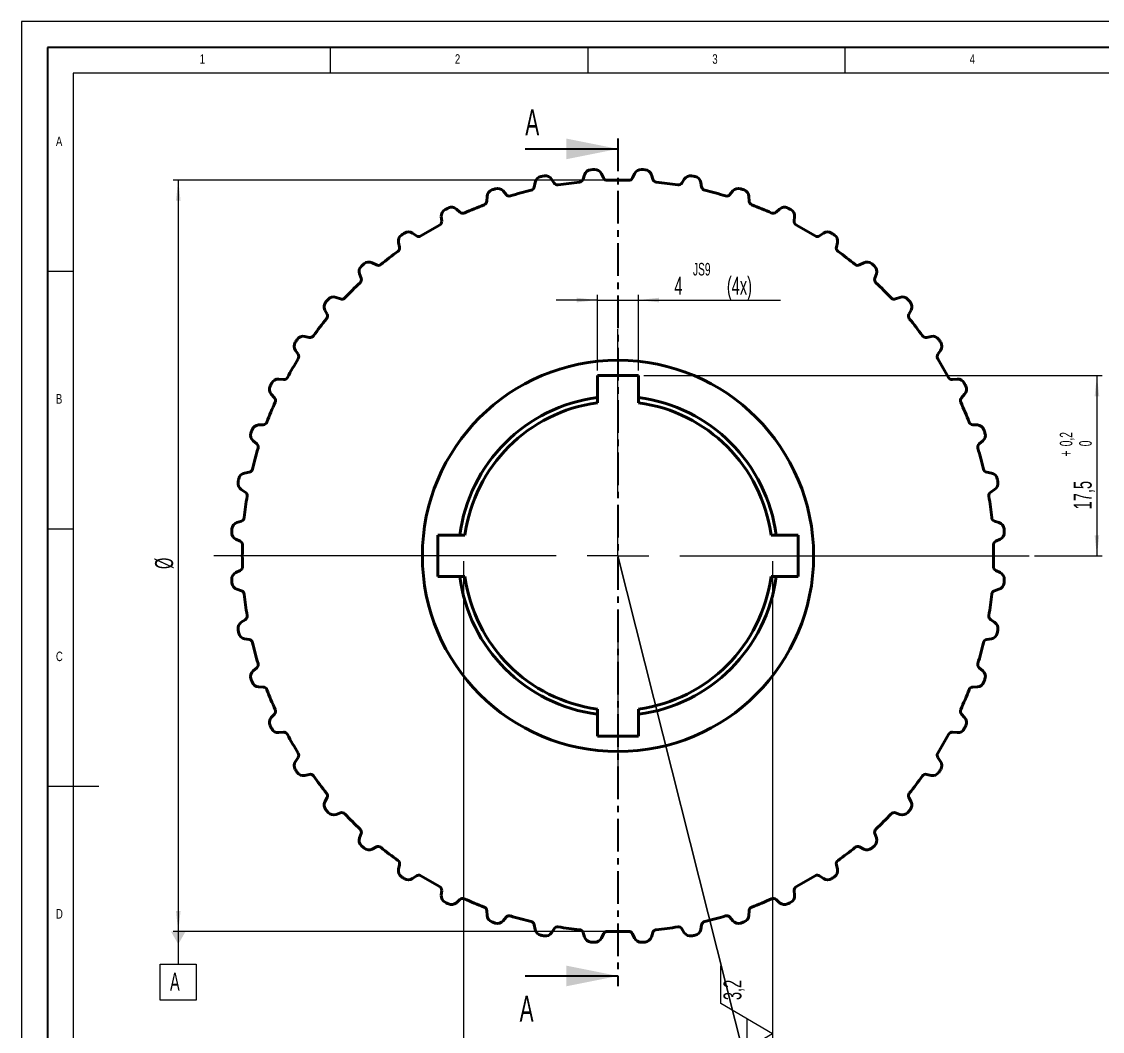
# Model space of a CAD drawing. Header units: millimetres. Extents: x 0 to 420, y 0 to 297.
# Drawn here: x 0 to 209.9, y 100.9 to 297 of the extents above; entities that cross this region are included whole.
import ezdxf

# ---------------------------------------------------------------- set-up
doc = ezdxf.new("R2010")
doc.units = ezdxf.units.MM
doc.linetypes.add('CENTER', pattern=[10.16, 6.35, -1.27, 1.27, -1.27])
doc.styles.add('SLDTEXTSTYLE0', font='TXT', dxfattribs={"width": 0.605})
doc.styles.add('SLDTEXTSTYLE3', font='TXT', dxfattribs={"width": 0.75})
doc.dimstyles.new('SLDDIMSTYLE0', dxfattribs={"dimtxt": 3.5, "dimasz": 4, "dimexe": 0, "dimexo": 0.0625, "dimgap": 0.875, "dimtad": 1, "dimlfac": 0.5, "dimrnd": 1e-09, "dimzin": 12, "dimdsep": 46, "dimtxsty": 'SLDTEXTSTYLE0', "dimsah": 1, "dimcen": 0.09, "dimadec": 0, "dimazin": 0, "dimtfac": 1, "dimtofl": 0, "dimtmove": 0, "dimatfit": 3, "dimfxl": 1, "dimfrac": 2, "dimtolj": 1, "dimtzin": 12, "dimarcsym": 0})
doc.dimstyles.new('SLDDIMSTYLE1', dxfattribs={"dimtxt": 3.5, "dimasz": 4, "dimexe": 0, "dimexo": 0.0625, "dimgap": 0.875, "dimtad": 1, "dimlfac": 0.5, "dimrnd": 1e-09, "dimzin": 12, "dimdsep": 46, "dimtxsty": 'SLDTEXTSTYLE0', "dimsah": 1, "dimcen": 0.09, "dimadec": 0, "dimazin": 0, "dimtfac": 1, "dimtofl": 0, "dimtmove": 0, "dimatfit": 3, "dimfxl": 1, "dimfrac": 2, "dimtolj": 1, "dimtzin": 12, "dimarcsym": 0})
doc.dimstyles.new('SLDDIMSTYLE2', dxfattribs={"dimtxt": 3.5, "dimasz": 4, "dimexe": 0, "dimexo": 0.0625, "dimgap": 0.875, "dimtad": 1, "dimlfac": 0.5, "dimrnd": 1e-09, "dimzin": 12, "dimdsep": 46, "dimtxsty": 'SLDTEXTSTYLE0', "dimsah": 1, "dimcen": 0.09, "dimadec": 0, "dimazin": 0, "dimtol": 1, "dimtp": 0.2, "dimtfac": 1, "dimtdec": 1, "dimtofl": 0, "dimtmove": 0, "dimatfit": 3, "dimfxl": 1, "dimfrac": 2, "dimtolj": 1, "dimarcsym": 0})
doc.dimstyles.new('SLDDIMSTYLE3', dxfattribs={"dimtxt": 3.5, "dimasz": 4, "dimexe": 0, "dimexo": 0.0625, "dimgap": 0.875, "dimtad": 1, "dimlfac": 0.5, "dimrnd": 1e-09, "dimzin": 12, "dimdsep": 46, "dimtxsty": 'SLDTEXTSTYLE0', "dimsah": 1, "dimcen": 0.09, "dimadec": 0, "dimazin": 0, "dimtfac": 1, "dimtofl": 0, "dimtmove": 0, "dimatfit": 3, "dimfxl": 1, "dimfrac": 2, "dimtolj": 1, "dimtzin": 12, "dimarcsym": 0})
doc.dimstyles.new('SLDDIMSTYLE5', dxfattribs={"dimtxt": 0, "dimasz": 4, "dimexe": 0, "dimexo": 0.0625, "dimgap": 0, "dimtad": 0, "dimtih": 1, "dimtoh": 1, "dimdec": 0, "dimrnd": 1e-09, "dimzin": 0, "dimdsep": 46, "dimtxsty": 'Standard', "dimblk1": 'NONE', "dimblk2": 'NONE', "dimsah": 1, "dimcen": 0.09, "dimadec": 0, "dimazin": 0, "dimtfac": 4, "dimtdec": 0, "dimtofl": 0, "dimtmove": 0, "dimatfit": 3, "dimldrblk": 'NONE', "dimfxl": 1, "dimfrac": 2, "dimtolj": 1, "dimtzin": 0, "dimarcsym": 0})

# ---------------------------------------------------------------- blocks, each defined once
blk = doc.blocks.new('*D10')
at = {"color": 7, "linetype": 'Continuous', "lineweight": 15}
for p, q in [((114.84, 266.22), (29.43, 266.22)), ((30.43, 266.22), (30.43, 189.11)), ((30.43, 266.22), (30.43, 120.28)), ((114.84, 120.28), (29.43, 120.28))]:
    blk.add_line(p, q, dxfattribs=at)
for points in [[(30.43, 266.22), (29.98, 262.22), (30.88, 262.22)], [(30.43, 120.28), (30.88, 124.28), (29.98, 124.28)]]:
    blk.add_solid(points, dxfattribs=at)
at = {"color": 7, "linetype": 'Continuous', "lineweight": 15, "insert": (25.92, 190.7), "char_height": 3.5, "attachment_point": 1, "rotation": 90, "style": 'SLDTEXTSTYLE0'}
blk.add_mtext('%%c', dxfattribs=at)
blk = doc.blocks.new('*D11')
at = {"color": 7, "linetype": 'Continuous', "lineweight": 15}
for p, q in [((111.84, 229.25), (111.84, 243.93)), ((119.84, 229.25), (119.84, 243.93)), ((111.84, 242.93), (103.84, 242.93)), ((111.84, 242.93), (119.84, 242.93)), ((119.84, 242.93), (147.41, 242.93))]:
    blk.add_line(p, q, dxfattribs=at)
for points in [[(111.84, 242.93), (107.84, 243.38), (107.84, 242.48)], [(119.84, 242.93), (123.84, 242.48), (123.84, 243.38)]]:
    blk.add_solid(points, dxfattribs=at)
at = {"color": 7, "linetype": 'Continuous', "lineweight": 15, "attachment_point": 1, "style": 'SLDTEXTSTYLE0'}
for s, insert, char_height in [('JS9', (130.41, 250.15), 2.45), ('4', (126.8, 247.45), 3.5), (' (4x)', (136.21, 247.45), 3.5)]:
    blk.add_mtext(s, dxfattribs=dict(at, insert=insert, char_height=char_height))
blk = doc.blocks.new('*D12')
at = {"color": 7, "linetype": 'Continuous', "lineweight": 15}
for p, q in [((120.84, 228.25), (209.88, 228.25)), ((208.88, 228.25), (208.88, 193.25)), ((196.74, 193.25), (209.88, 193.25))]:
    blk.add_line(p, q, dxfattribs=at)
for points in [[(208.88, 228.25), (208.43, 224.25), (209.33, 224.25)], [(208.88, 193.25), (209.33, 197.25), (208.43, 197.25)]]:
    blk.add_solid(points, dxfattribs=at)
at = {"color": 7, "linetype": 'Continuous', "lineweight": 15, "attachment_point": 1, "rotation": 90, "style": 'SLDTEXTSTYLE0'}
for s, insert, char_height in [('0,2', (201.66, 214.54), 2.45), ('0', (205.42, 214.54), 2.45), ('+', (201.66, 212.57), 2.45), ('17,5', (204.36, 202.29), 3.5)]:
    blk.add_mtext(s, dxfattribs=dict(at, insert=insert, char_height=char_height))
blk = doc.blocks.new('*D13')
at = {"color": 7, "linetype": 'Continuous', "lineweight": 15}
for p, q in [((85.84, 192.25), (85.84, 89.22)), ((145.84, 192.25), (145.84, 89.22)), ((85.84, 90.22), (145.84, 90.22)), ((145.84, 90.22), (153.84, 90.22))]:
    blk.add_line(p, q, dxfattribs=at)
for points in [[(85.84, 90.22), (89.84, 89.77), (89.84, 90.67)], [(145.84, 90.22), (141.84, 90.67), (141.84, 89.77)], [(145.84, 90.22), (149.84, 89.77), (149.84, 90.67)]]:
    blk.add_solid(points, dxfattribs=at)
at = {"color": 7, "linetype": 'Continuous', "lineweight": 15, "attachment_point": 1, "style": 'SLDTEXTSTYLE0'}
for s, insert, char_height in [('H7', (119.38, 97.43), 2.45), ('%%c', (108.01, 94.73), 3.5), ('30', (113.1, 94.73), 3.5)]:
    blk.add_mtext(s, dxfattribs=dict(at, insert=insert, char_height=char_height))
blk = doc.blocks.new('_NONE')
blk = doc.blocks.new('SW_CENTERMARKSYMBOL_0')
at = {"color": 0, "linetype": 'Continuous', "lineweight": 0}
for p, q in [((0, 12), (0, 44)), ((0, 0), (0, 6)), ((-12, 0), (-78.49, 0)), ((0, 0), (-6, 0)), ((0, 0), (0, -6)), ((0, 0), (6, 0)), ((12, 0), (79.9, 0)), ((0, -12), (0, -44))]:
    blk.add_line(p, q, dxfattribs=at)
blk = doc.blocks.new('SW_SFSYMBOL_0')
at = {"color": 0, "linetype": 'Continuous', "lineweight": 0}
for p, q in [((-5, -0.65), (-5, 6.68)), ((5, -6.54), (-5, -0.65)), ((0, -3.6), (0, -9.49)), ((5, -6.54), (0, -9.49))]:
    blk.add_line(p, q, dxfattribs=at)
at = {"color": 0, "linetype": 'Continuous', "lineweight": 0, "insert": (-4.51, 0), "char_height": 3.5, "attachment_point": 1, "rotation": 90, "style": 'SLDTEXTSTYLE0'}
blk.add_mtext('3,2', dxfattribs=at)
blk = doc.blocks.new('SW_DATUMTAG_0')
at = {"color": 0, "linetype": 'Continuous', "lineweight": 0}
for p, q in [((1.6, 12.49), (1.6, 6.19)), ((-1.9, 6.19), (5.1, 6.19)), ((-1.9, -0.81), (-1.9, 6.19)), ((5.1, 6.19), (5.1, -0.81)), ((5.1, -0.81), (-1.9, -0.81))]:
    blk.add_line(p, q, dxfattribs=at)
blk.add_solid([(0.2, 12.49), (3, 12.49), (1.6, 10.04)], dxfattribs=at)
at = {"color": 0, "linetype": 'Continuous', "lineweight": 0, "insert": (0, 4.51, -4.8), "char_height": 3.5, "attachment_point": 1, "style": 'SLDTEXTSTYLE0'}
blk.add_mtext('A', dxfattribs=at)

msp = doc.modelspace()

# ---------------------------------------------------------------- linework, layer by layer
at = {"color": 7, "linetype": 'Continuous', "lineweight": 0}
for p, q in [((0, 297), (0, 0.017)), ((420, 297), (0, 297)), ((60, 287), (60, 292)), ((110, 292), (110, 287)), ((160, 287), (160, 292)), ((410, 287), (10, 287)), ((10, 287), (10, 10)), ((10, 248.5), (5, 248.5)), ((5, 198.5), (10, 198.5)), ((5, 148.5), (15, 148.5))]:
    msp.add_line(p, q, dxfattribs=at)
at = {"color": 7, "linetype": 'Continuous', "lineweight": 30}
for p, q in [((415, 292), (5, 292)), ((5, 292), (5, 5.017)), ((97.843, 272.278), (115.843, 272.278)), ((97.843, 111.68), (115.843, 111.68))]:
    msp.add_line(p, q, dxfattribs=at)
at = {"color": 7, "linetype": 'CENTER', "lineweight": 30}
msp.add_line((115.843, 274.278), (115.843, 109.68), dxfattribs=at)
at = {"color": 7, "linetype": 'Continuous', "lineweight": 40}
for p, q in [((109.352, 267.26), (109.079, 266.394)), ((113.001, 266.651), (112.618, 267.474)), ((119.068, 267.474), (118.685, 266.651)), ((122.607, 266.394), (122.333, 267.26)), ((99.748, 265.78), (99.59, 264.885)), ((103.445, 265.652), (102.957, 266.418)), ((128.729, 266.418), (128.241, 265.652)), ((132.096, 264.885), (131.938, 265.78)), ((90.418, 263.058), (90.379, 262.151)), ((94.101, 263.414), (93.517, 264.11)), ((138.169, 264.11), (137.585, 263.414)), ((141.307, 262.151), (141.268, 263.058)), ((85.128, 259.976), (84.459, 260.59)), ((147.227, 260.59), (146.558, 259.976)), ((81.524, 259.142), (81.603, 258.238)), ((150.083, 258.238), (150.162, 259.142)), ((73.217, 254.099), (73.413, 253.212)), ((76.681, 255.396), (75.937, 255.917)), ((155.749, 255.917), (155.005, 255.396)), ((158.273, 253.212), (158.469, 254.099)), ((68.905, 249.753), (68.099, 250.172)), ((163.587, 250.172), (162.781, 249.753)), ((65.639, 248.015), (65.95, 247.161)), ((165.736, 247.161), (166.047, 248.015)), ((61.931, 243.143), (61.078, 243.453)), ((170.608, 243.453), (169.755, 243.143)), ((58.92, 240.993), (59.339, 240.188)), ((172.347, 240.188), (172.766, 240.993)), ((55.88, 235.679), (54.993, 235.876)), ((176.693, 235.876), (175.806, 235.679)), ((53.175, 233.155), (53.696, 232.411)), ((177.99, 232.411), (178.511, 233.155)), ((50.855, 227.489), (49.95, 227.568)), ((111.843, 223.99), (111.843, 228.249)), ((111.843, 228.249), (119.843, 228.249)), ((119.843, 228.249), (119.843, 223.99)), ((181.736, 227.568), (180.831, 227.489)), ((48.503, 224.634), (49.116, 223.964)), ((182.57, 223.964), (183.183, 224.634)), ((111.843, 223.99), (111.843, 222.981)), ((119.843, 222.981), (119.843, 223.99)), ((46.941, 218.714), (46.034, 218.674)), ((185.652, 218.674), (184.745, 218.714)), ((44.982, 215.576), (45.678, 214.992)), ((186.008, 214.992), (186.704, 215.576)), ((44.207, 209.502), (43.313, 209.345)), ((188.373, 209.345), (187.479, 209.502)), ((42.674, 206.135), (43.44, 205.647)), ((188.246, 205.647), (189.012, 206.135)), ((42.698, 200.013), (41.832, 199.74)), ((189.854, 199.74), (188.987, 200.013)), ((41.618, 196.475), (42.441, 196.091)), ((80.843, 189.249), (80.843, 197.249)), ((80.843, 197.249), (85.102, 197.249)), ((86.111, 197.249), (85.102, 197.249)), ((146.584, 197.249), (145.575, 197.249)), ((146.584, 197.249), (150.843, 197.249)), ((150.843, 197.249), (150.843, 189.249)), ((189.245, 196.091), (190.068, 196.475)), ((42.441, 190.408), (41.618, 190.024)), ((85.102, 189.249), (80.843, 189.249)), ((85.102, 189.249), (86.111, 189.249)), ((145.575, 189.249), (146.584, 189.249)), ((150.843, 189.249), (146.584, 189.249)), ((190.068, 190.024), (189.245, 190.408)), ((41.832, 186.759), (42.698, 186.486)), ((188.987, 186.486), (189.854, 186.759)), ((43.44, 180.851), (42.674, 180.363)), ((189.012, 180.363), (188.246, 180.851)), ((43.313, 177.154), (44.207, 176.996)), ((187.479, 176.996), (188.373, 177.154)), ((45.678, 171.507), (44.982, 170.923)), ((186.704, 170.923), (186.008, 171.507)), ((46.034, 167.825), (46.941, 167.785)), ((184.745, 167.785), (185.652, 167.825)), ((49.116, 162.534), (48.503, 161.865)), ((111.843, 163.517), (111.843, 162.508)), ((111.843, 158.249), (111.843, 162.508)), ((119.843, 162.508), (119.843, 163.517)), ((119.843, 162.508), (119.843, 158.249)), ((183.183, 161.865), (182.57, 162.534)), ((49.95, 158.93), (50.855, 159.009)), ((119.843, 158.249), (111.843, 158.249)), ((180.831, 159.009), (181.736, 158.93)), ((53.696, 154.088), (53.175, 153.344)), ((178.511, 153.344), (177.99, 154.088)), ((54.993, 150.623), (55.88, 150.82)), ((175.806, 150.82), (176.693, 150.623)), ((59.339, 146.311), (58.92, 145.505)), ((172.766, 145.505), (172.347, 146.311)), ((61.078, 143.045), (61.931, 143.356)), ((169.755, 143.356), (170.608, 143.045)), ((65.95, 139.337), (65.639, 138.484)), ((166.047, 138.484), (165.736, 139.337)), ((68.099, 136.326), (68.905, 136.746)), ((162.781, 136.746), (163.587, 136.326)), ((73.413, 133.286), (73.217, 132.399)), ((158.469, 132.399), (158.273, 133.286)), ((75.937, 130.582), (76.681, 131.102)), ((155.005, 131.102), (155.749, 130.582)), ((81.603, 128.261), (81.524, 127.356)), ((150.162, 127.356), (150.083, 128.261)), ((84.459, 125.909), (85.128, 126.523)), ((146.558, 126.523), (147.227, 125.909)), ((90.379, 124.348), (90.418, 123.44)), ((141.268, 123.44), (141.307, 124.348)), ((93.517, 122.389), (94.101, 123.084)), ((137.585, 123.084), (138.169, 122.389)), ((99.59, 121.613), (99.748, 120.719)), ((102.957, 120.081), (103.445, 120.847)), ((109.079, 120.105), (109.352, 119.239)), ((112.618, 119.025), (113.001, 119.848)), ((118.685, 119.848), (119.068, 119.025)), ((122.333, 119.239), (122.607, 120.105)), ((128.241, 120.847), (128.729, 120.081)), ((131.938, 120.719), (132.096, 121.613))]:
    msp.add_line(p, q, dxfattribs=at)
msp.add_circle((115.843, 193.249), 38, dxfattribs=at)
for centre, radius, start, end in [((101.126, 265.536), 1.4, 101.50728, 170), ((115.843, 193.249), 75.17, 100.99272, 101.50728), ((101.776, 265.666), 1.4, 32.5, 100.99272), ((110.688, 266.839), 1.4, 94.00728, 162.5), ((115.843, 193.249), 75.17, 93.49272, 94.00728), ((111.349, 266.882), 1.4, 25, 93.49272), ((113.726, 266.989), 0.8, 205, 271.64407), ((117.959, 266.989), 0.8, 268.35593, 335), ((120.337, 266.882), 1.4, 86.50728, 155), ((115.843, 193.249), 75.17, 85.99272, 86.50728), ((120.998, 266.839), 1.4, 17.5, 85.99272), ((129.91, 265.666), 1.4, 79.00728, 147.5), ((115.843, 193.249), 75.17, 78.49272, 79.00728), ((130.56, 265.536), 1.4, 10, 78.49272), ((115.843, 193.249), 75.17, 108.49272, 109.00728), ((92.444, 263.21), 1.4, 40, 108.49272), ((98.802, 265.024), 0.8, 283.35593, 350), ((104.12, 266.082), 0.8, 212.5, 279.14407), ((115.843, 193.249), 72.97, 95.85593, 99.14407), ((108.316, 266.634), 0.8, 275.85593, 342.5), ((115.843, 193.249), 72.97, 88.35593, 91.64407), ((123.37, 266.634), 0.8, 197.5, 264.14407), ((115.843, 193.249), 72.97, 80.85593, 84.14407), ((127.566, 266.082), 0.8, 260.85593, 327.5), ((132.884, 265.024), 0.8, 190, 256.64407), ((139.242, 263.21), 1.4, 71.50728, 140), ((115.843, 193.249), 75.17, 70.99272, 71.50728), ((91.817, 262.997), 1.4, 109.00728, 177.5), ((94.713, 263.929), 0.8, 220, 286.64407), ((115.843, 193.249), 72.97, 103.35593, 106.64407), ((115.843, 193.249), 72.97, 73.35593, 76.64407), ((136.973, 263.929), 0.8, 253.35593, 320), ((139.869, 262.997), 1.4, 2.5, 70.99272), ((82.919, 259.264), 1.4, 116.50728, 185), ((115.843, 193.249), 75.17, 115.99272, 116.50728), ((83.513, 259.557), 1.4, 47.5, 115.99272), ((115.843, 193.249), 72.97, 110.85593, 114.14407), ((89.579, 262.186), 0.8, 290.85593, 357.5), ((142.107, 262.186), 0.8, 182.5, 249.14407), ((115.843, 193.249), 72.97, 65.85593, 69.14407), ((148.173, 259.557), 1.4, 64.00728, 132.5), ((115.843, 193.249), 75.17, 63.49272, 64.00728), ((148.767, 259.264), 1.4, 355, 63.49272), ((80.806, 258.168), 0.8, 298.35593, 5), ((85.669, 260.566), 0.8, 227.5, 294.14407), ((146.017, 260.566), 0.8, 245.85593, 312.5), ((150.88, 258.168), 0.8, 175, 241.64407), ((75.134, 254.77), 1.4, 55, 123.49272), ((115.843, 193.249), 72.97, 118.35593, 121.64407), ((115.843, 193.249), 72.97, 58.35593, 61.64407), ((156.552, 254.77), 1.4, 56.50728, 125), ((74.584, 254.402), 1.4, 124.00728, 192.5), ((115.843, 193.249), 75.17, 123.49272, 124.00728), ((77.14, 256.051), 0.8, 235, 301.64407), ((154.546, 256.051), 0.8, 238.35593, 305), ((115.843, 193.249), 75.17, 55.99272, 56.50728), ((157.102, 254.402), 1.4, 347.5, 55.99272), ((115.843, 193.249), 72.97, 125.85593, 129.14407), ((72.632, 253.039), 0.8, 305.85593, 12.5), ((159.054, 253.039), 0.8, 167.5, 234.14407), ((115.843, 193.249), 72.97, 50.85593, 54.14407), ((115.843, 193.249), 75.17, 130.99272, 131.50728), ((67.453, 248.93), 1.4, 62.5, 130.99272), ((69.274, 250.462), 0.8, 242.5, 309.14407), ((162.412, 250.462), 0.8, 230.85593, 297.5), ((164.233, 248.93), 1.4, 49.00728, 117.5), ((115.843, 193.249), 75.17, 48.49272, 49.00728), ((66.954, 248.494), 1.4, 131.50728, 200), ((164.731, 248.494), 1.4, 340, 48.49272), ((115.843, 193.249), 72.97, 133.35593, 136.64407), ((65.198, 246.888), 0.8, 313.35593, 20), ((166.488, 246.888), 0.8, 160, 226.64407), ((115.843, 193.249), 72.97, 43.35593, 46.64407), ((60.599, 242.138), 1.4, 70, 138.49272), ((171.087, 242.138), 1.4, 41.50728, 110), ((60.162, 241.64), 1.4, 139.00728, 207.5), ((115.843, 193.249), 75.17, 138.49272, 139.00728), ((62.205, 243.894), 0.8, 250, 316.64407), ((169.481, 243.894), 0.8, 223.35593, 290), ((115.843, 193.249), 75.17, 40.99272, 41.50728), ((171.524, 241.64), 1.4, 332.5, 40.99272), ((58.63, 239.818), 0.8, 320.85593, 27.5), ((173.056, 239.818), 0.8, 152.5, 219.14407), ((115.843, 193.249), 72.97, 140.85593, 144.14407), ((115.843, 193.249), 72.97, 35.85593, 39.14407), ((115.843, 193.249), 75.17, 145.99272, 146.50728), ((54.69, 234.509), 1.4, 77.5, 145.99272), ((56.053, 236.46), 0.8, 257.5, 324.14407), ((175.633, 236.46), 0.8, 215.85593, 282.5), ((176.996, 234.509), 1.4, 34.00728, 102.5), ((115.843, 193.249), 75.17, 33.49272, 34.00728), ((54.322, 233.958), 1.4, 146.50728, 215), ((177.364, 233.958), 1.4, 325, 33.49272), ((115.843, 193.249), 72.97, 148.35593, 151.64407), ((53.041, 231.952), 0.8, 328.35593, 35), ((178.645, 231.952), 0.8, 145, 211.64407), ((115.843, 193.249), 72.97, 28.35593, 31.64407), ((115.843, 193.249), 75.17, 153.49272, 154.00728), ((49.828, 226.174), 1.4, 85, 153.49272), ((50.924, 228.286), 0.8, 265, 331.64407), ((180.762, 228.286), 0.8, 208.35593, 275), ((181.858, 226.174), 1.4, 26.50728, 95), ((115.843, 193.249), 75.17, 25.99272, 26.50728), ((49.535, 225.58), 1.4, 154.00728, 222.5), ((182.151, 225.58), 1.4, 317.5, 25.99272), ((115.843, 193.249), 72.97, 155.85593, 159.14407), ((48.526, 223.424), 0.8, 335.85593, 42.5), ((115.843, 193.249), 31, 97.41367, 172.58633), ((115.843, 193.249), 30, 97.66226, 172.33774), ((115.843, 193.249), 31, 7.41367, 82.58633), ((115.843, 193.249), 30, 7.66226, 82.33774), ((183.16, 223.424), 0.8, 137.5, 204.14407), ((115.843, 193.249), 72.97, 20.85593, 24.14407), ((46.095, 217.275), 1.4, 92.5, 160.99272), ((46.906, 219.513), 0.8, 272.5, 339.14407), ((184.779, 219.513), 0.8, 200.85593, 267.5), ((185.591, 217.275), 1.4, 19.00728, 87.5), ((45.882, 216.648), 1.4, 161.50728, 230), ((115.843, 193.249), 75.17, 160.99272, 161.50728), ((185.804, 216.648), 1.4, 310, 18.49272), ((115.843, 193.249), 75.17, 18.49272, 19.00728), ((115.843, 193.249), 72.97, 163.35593, 166.64407), ((45.164, 214.379), 0.8, 343.35593, 50), ((186.522, 214.379), 0.8, 130, 196.64407), ((115.843, 193.249), 72.97, 13.35593, 16.64407), ((44.068, 210.29), 0.8, 280, 346.64407), ((187.618, 210.29), 0.8, 193.35593, 260), ((115.843, 193.249), 75.17, 168.49272, 169.00728), ((43.556, 207.966), 1.4, 100, 168.49272), ((188.13, 207.966), 1.4, 11.50728, 80), ((115.843, 193.249), 75.17, 10.99272, 11.50728), ((43.427, 207.316), 1.4, 169.00728, 237.5), ((188.259, 207.316), 1.4, 302.5, 10.99272), ((115.843, 193.249), 72.97, 170.85593, 174.14407), ((43.01, 204.973), 0.8, 350.85593, 57.5), ((188.675, 204.973), 0.8, 122.5, 189.14407), ((115.843, 193.249), 72.97, 5.85593, 9.14407), ((42.253, 198.405), 1.4, 107.5, 175.99272), ((42.458, 200.776), 0.8, 287.5, 354.14407), ((189.228, 200.776), 0.8, 185.85593, 252.5), ((189.433, 198.405), 1.4, 4.00728, 72.5), ((42.21, 197.743), 1.4, 176.50728, 245), ((115.843, 193.249), 75.17, 175.99272, 176.50728), ((189.476, 197.743), 1.4, 295, 3.49272), ((115.843, 193.249), 75.17, 3.49272, 4.00728), ((42.103, 195.366), 0.8, 358.35593, 65), ((115.843, 193.249), 72.97, 178.35593, 181.64407), ((189.583, 195.366), 0.8, 115, 181.64407), ((115.843, 193.249), 72.97, 358.35593, 1.64407), ((42.103, 191.133), 0.8, 295, 1.64407), ((189.583, 191.133), 0.8, 178.35593, 245), ((42.21, 188.755), 1.4, 115, 183.49272), ((115.843, 193.249), 31, 187.41367, 262.58633), ((115.843, 193.249), 30, 187.66226, 262.33774), ((115.843, 193.249), 30, 277.66226, 352.33774), ((115.843, 193.249), 31, 277.41367, 352.58633), ((189.476, 188.755), 1.4, 356.50728, 65), ((115.843, 193.249), 75.17, 183.49272, 184.00728), ((42.253, 188.094), 1.4, 184.00728, 252.5), ((189.433, 188.094), 1.4, 287.5, 355.99272), ((115.843, 193.249), 75.17, 355.99272, 356.50728), ((42.458, 185.723), 0.8, 5.85593, 72.5), ((115.843, 193.249), 72.97, 185.85593, 189.14407), ((115.843, 193.249), 72.97, 350.85593, 354.14407), ((189.228, 185.723), 0.8, 107.5, 174.14407), ((43.01, 181.526), 0.8, 302.5, 9.14407), ((188.675, 181.526), 0.8, 170.85593, 237.5), ((43.427, 179.183), 1.4, 122.5, 190.99272), ((115.843, 193.249), 75.17, 190.99272, 191.50728), ((188.259, 179.183), 1.4, 349.00728, 57.5), ((115.843, 193.249), 75.17, 348.49272, 349.00728), ((43.556, 178.533), 1.4, 191.50728, 260), ((44.068, 176.208), 0.8, 13.35593, 80), ((115.843, 193.249), 72.97, 193.35593, 196.64407), ((115.843, 193.249), 72.97, 343.35593, 346.64407), ((187.618, 176.208), 0.8, 100, 166.64407), ((188.13, 178.533), 1.4, 280, 348.49272), ((45.164, 172.12), 0.8, 310, 16.64407), ((186.522, 172.12), 0.8, 163.35593, 230), ((45.882, 169.851), 1.4, 130, 198.49272), ((185.804, 169.851), 1.4, 341.50728, 50), ((115.843, 193.249), 75.17, 198.49272, 199.00728), ((46.095, 169.223), 1.4, 199.00728, 267.5), ((185.591, 169.223), 1.4, 272.5, 340.99272), ((115.843, 193.249), 75.17, 340.99272, 341.50728), ((46.906, 166.986), 0.8, 20.85593, 87.5), ((115.843, 193.249), 72.97, 200.85593, 204.14407), ((115.843, 193.249), 72.97, 335.85593, 339.14407), ((184.779, 166.986), 0.8, 92.5, 159.14407), ((49.535, 160.919), 1.4, 137.5, 205.99272), ((48.526, 163.075), 0.8, 317.5, 24.14407), ((183.16, 163.075), 0.8, 155.85593, 222.5), ((182.151, 160.919), 1.4, 334.00728, 42.5), ((115.843, 193.249), 75.17, 205.99272, 206.50728), ((49.828, 160.325), 1.4, 206.50728, 275), ((181.858, 160.325), 1.4, 265, 333.49272), ((115.843, 193.249), 75.17, 333.49272, 334.00728), ((50.924, 158.212), 0.8, 28.35593, 95), ((115.843, 193.249), 72.97, 208.35593, 211.64407), ((115.843, 193.249), 72.97, 328.35593, 331.64407), ((180.762, 158.212), 0.8, 85, 151.64407), ((54.322, 152.541), 1.4, 145, 213.49272), ((53.041, 154.547), 0.8, 325, 31.64407), ((178.645, 154.547), 0.8, 148.35593, 215), ((177.364, 152.541), 1.4, 326.50728, 35), ((115.843, 193.249), 75.17, 213.49272, 214.00728), ((54.69, 151.99), 1.4, 214.00728, 282.5), ((176.996, 151.99), 1.4, 257.5, 325.99272), ((115.843, 193.249), 75.17, 325.99272, 326.50728), ((56.053, 150.039), 0.8, 35.85593, 102.5), ((115.843, 193.249), 72.97, 215.85593, 219.14407), ((115.843, 193.249), 72.97, 320.85593, 324.14407), ((175.633, 150.039), 0.8, 77.5, 144.14407), ((58.63, 146.68), 0.8, 332.5, 39.14407), ((173.056, 146.68), 0.8, 140.85593, 207.5), ((60.162, 144.859), 1.4, 152.5, 220.99272), ((171.524, 144.859), 1.4, 319.00728, 27.5), ((115.843, 193.249), 75.17, 220.99272, 221.50728), ((60.599, 144.361), 1.4, 221.50728, 290), ((62.205, 142.604), 0.8, 43.35593, 110), ((115.843, 193.249), 72.97, 223.35593, 226.64407), ((115.843, 193.249), 72.97, 313.35593, 316.64407), ((169.481, 142.604), 0.8, 70, 136.64407), ((171.087, 144.361), 1.4, 250, 318.49272), ((115.843, 193.249), 75.17, 318.49272, 319.00728), ((65.198, 139.611), 0.8, 340, 46.64407), ((166.488, 139.611), 0.8, 133.35593, 200), ((66.954, 138.005), 1.4, 160, 228.49272), ((115.843, 193.249), 75.17, 228.49272, 229.00728), ((67.453, 137.568), 1.4, 229.00728, 297.5), ((69.274, 136.036), 0.8, 50.85593, 117.5), ((115.843, 193.249), 72.97, 230.85593, 234.14407), ((115.843, 193.249), 72.97, 305.85593, 309.14407), ((162.412, 136.036), 0.8, 62.5, 129.14407), ((164.233, 137.568), 1.4, 242.5, 310.99272), ((115.843, 193.249), 75.17, 310.99272, 311.50728), ((164.731, 138.005), 1.4, 311.50728, 20), ((72.632, 133.459), 0.8, 347.5, 54.14407), ((74.584, 132.096), 1.4, 167.5, 235.99272), ((157.102, 132.096), 1.4, 304.00728, 12.5), ((159.054, 133.459), 0.8, 125.85593, 192.5), ((115.843, 193.249), 75.17, 235.99272, 236.50728), ((75.134, 131.728), 1.4, 236.50728, 305), ((77.14, 130.447), 0.8, 58.35593, 125), ((115.843, 193.249), 72.97, 238.35593, 241.64407), ((115.843, 193.249), 72.97, 298.35593, 301.64407), ((154.546, 130.447), 0.8, 55, 121.64407), ((156.552, 131.728), 1.4, 235, 303.49272), ((115.843, 193.249), 75.17, 303.49272, 304.00728), ((80.806, 128.331), 0.8, 355, 61.64407), ((150.88, 128.331), 0.8, 118.35593, 185), ((82.919, 127.234), 1.4, 175, 243.49272), ((115.843, 193.249), 75.17, 243.49272, 244.00728), ((85.669, 125.933), 0.8, 65.85593, 132.5), ((115.843, 193.249), 72.97, 245.85593, 249.14407), ((115.843, 193.249), 72.97, 290.85593, 294.14407), ((146.017, 125.933), 0.8, 47.5, 114.14407), ((115.843, 193.249), 75.17, 295.99272, 296.50728), ((148.767, 127.234), 1.4, 296.50728, 5), ((83.513, 126.941), 1.4, 244.00728, 312.5), ((89.579, 124.313), 0.8, 2.5, 69.14407), ((142.107, 124.313), 0.8, 110.85593, 177.5), ((148.173, 126.941), 1.4, 227.5, 295.99272), ((91.817, 123.501), 1.4, 182.5, 250.99272), ((115.843, 193.249), 75.17, 250.99272, 251.50728), ((92.444, 123.288), 1.4, 251.50728, 320), ((94.713, 122.57), 0.8, 73.35593, 140), ((115.843, 193.249), 72.97, 253.35593, 256.64407), ((98.802, 121.474), 0.8, 10, 76.64407), ((132.884, 121.474), 0.8, 103.35593, 170), ((115.843, 193.249), 72.97, 283.35593, 286.64407), ((136.973, 122.57), 0.8, 40, 106.64407), ((139.242, 123.288), 1.4, 220, 288.49272), ((115.843, 193.249), 75.17, 288.49272, 289.00728), ((139.869, 123.501), 1.4, 289.00728, 357.5), ((101.126, 120.962), 1.4, 190, 258.49272), ((101.776, 120.833), 1.4, 259.00728, 327.5), ((104.12, 120.417), 0.8, 80.85593, 147.5), ((115.843, 193.249), 72.97, 260.85593, 264.14407), ((108.316, 119.864), 0.8, 17.5, 84.14407), ((113.726, 119.51), 0.8, 88.35593, 155), ((115.843, 193.249), 72.97, 268.35593, 271.64407), ((117.959, 119.51), 0.8, 25, 91.64407), ((123.37, 119.864), 0.8, 95.85593, 162.5), ((115.843, 193.249), 72.97, 275.85593, 279.14407), ((127.566, 120.417), 0.8, 32.5, 99.14407), ((129.91, 120.833), 1.4, 212.5, 280.99272), ((130.56, 120.962), 1.4, 281.50728, 350), ((115.843, 193.249), 75.17, 258.49272, 259.00728), ((110.688, 119.66), 1.4, 197.5, 265.99272), ((115.843, 193.249), 75.17, 265.99272, 266.50728), ((111.349, 119.616), 1.4, 266.50728, 335), ((120.337, 119.616), 1.4, 205, 273.49272), ((115.843, 193.249), 75.17, 273.49272, 274.00728), ((120.998, 119.66), 1.4, 274.00728, 342.5), ((115.843, 193.249), 75.17, 280.99272, 281.50728)]:
    msp.add_arc(centre, radius, start, end, dxfattribs=at)
at = {"color": 7, "linetype": 'Continuous', "lineweight": 30}
for points in [[(115.843, 272.278), (105.843, 274.278), (105.843, 270.278)], [(115.843, 111.68), (105.843, 113.68), (105.843, 109.68)]]:
    msp.add_solid(points, dxfattribs=at)

# ---------------------------------------------------------------- block references
at = {"color": 7, "linetype": 'Continuous', "lineweight": 0}
for name, p in [('SW_CENTERMARKSYMBOL_0', (115.843, 193.249)), ('SW_DATUMTAG_0', (28.826, 107.786)), ('SW_SFSYMBOL_0', (140.843, 106.993))]:
    msp.add_blockref(name, p, dxfattribs=at)

# ---------------------------------------------------------------- texts
at = {"color": 7, "linetype": 'Continuous', "lineweight": 0, "char_height": 1.852, "attachment_point": 1, "style": 'SLDTEXTSTYLE3'}
for s, insert in [('1', (34.583, 290.668)), ('2', (84.167, 290.668)), ('3', (134.167, 290.668)), ('4', (184.167, 290.668)), ('A', (6.667, 274.668)), ('B', (6.667, 224.668)), ('C', (6.667, 174.668)), ('D', (6.667, 124.668))]:
    msp.add_mtext(s, dxfattribs=dict(at, insert=insert))
at = {"color": 7, "linetype": 'Continuous', "char_height": 5, "attachment_point": 1, "style": 'SLDTEXTSTYLE0'}
for insert in [(97.843, 279.95), (96.746, 107.817)]:
    msp.add_mtext('A', dxfattribs=dict(at, insert=insert))

# ---------------------------------------------------------------- dimensions: what is measured, and where the dimension line sits
at = {"color": 7, "linetype": 'Continuous', "lineweight": 15}
dim = msp.add_linear_dim(base=(30.43, 120.279), p1=(115.843, 266.219), p2=(115.843, 120.279), angle=90, text='%%c', dimstyle='SLDDIMSTYLE0', dxfattribs=at)
dim.commit()
dim.dimension.update_dxf_attribs({"geometry": '*D10', "text_midpoint": (30.43, 193.249), "dimtype": 160})
for base, p1, p2, text, dimstyle, picture, middle in [((119.843, 242.935), (111.843, 228.249), (119.843, 228.249), '<>\\SJS9^ ; (4x)', 'SLDDIMSTYLE1', '*D11', (136.31, 242.935)), ((145.843, 90.216), (85.843, 193.249), (145.843, 193.249), '%%c<>\\SH7^ ;', 'SLDDIMSTYLE3', '*D13', (115.843, 90.216))]:
    dim = msp.add_linear_dim(base=base, p1=p1, p2=p2, text=text, dimstyle=dimstyle, dxfattribs=at)
    dim.commit()
    dim.dimension.update_dxf_attribs({"geometry": picture, "text_midpoint": middle, "dimtype": 160})
dim = msp.add_linear_dim(base=(208.876, 193.249), p1=(119.843, 228.249), p2=(195.742, 193.249), angle=90, dimstyle='SLDDIMSTYLE2', dxfattribs=at)
dim.commit()
dim.dimension.update_dxf_attribs({"geometry": '*D12', "text_midpoint": (208.876, 210.749), "dimtype": 160})

# ---------------------------------------------------------------- leaders
at = {"color": 7, "linetype": 'Continuous', "lineweight": 0, "has_arrowhead": 0}
msp.add_leader([(115.843, 193.249), (141.843, 90.216), (153.843, 90.216)], dimstyle='SLDDIMSTYLE5', dxfattribs=at)

doc.saveas('drawing.dxf')
